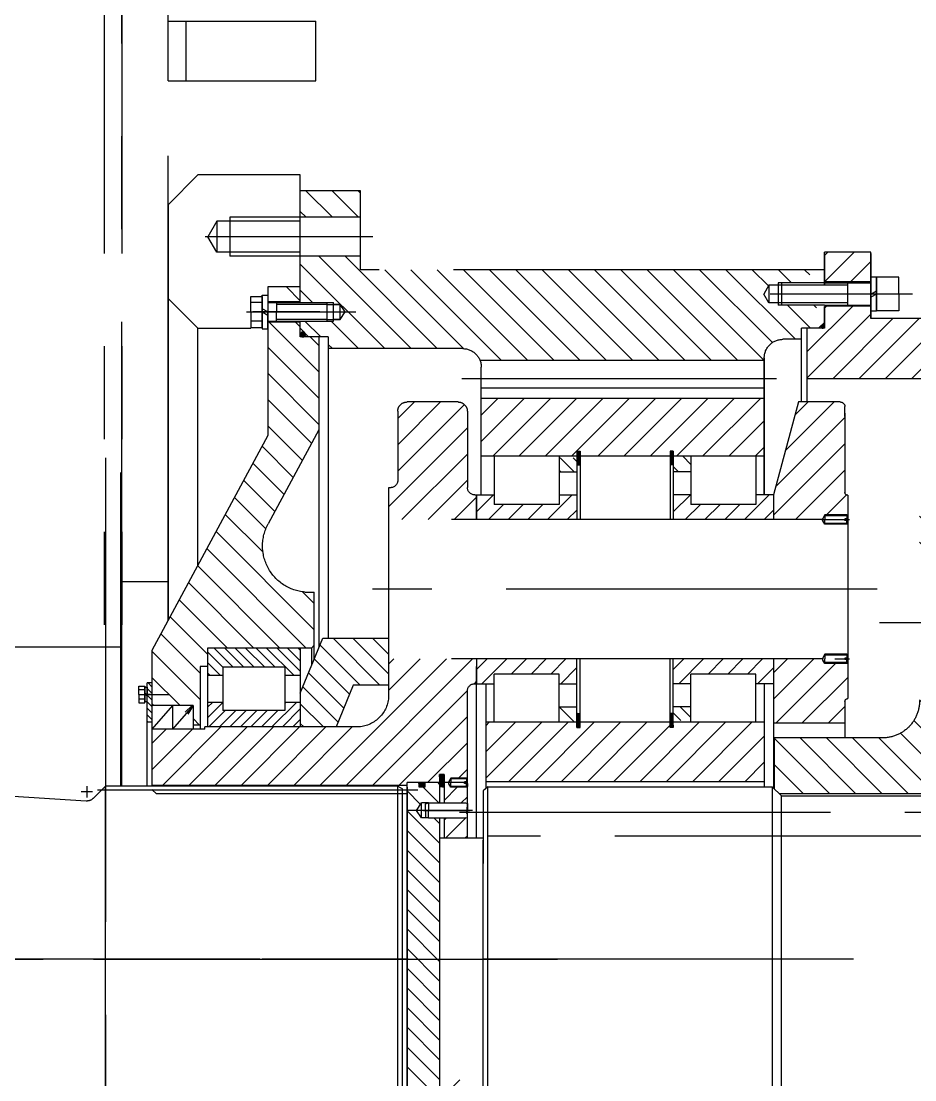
# Model space of a CAD drawing. Header units: millimetres. Extents: x 0 to 16800, y -463 to 11880.
# Drawn here: x 4613 to 5577, y 1337 to 2477 of the extents above; entities that cross this region are included whole.
import ezdxf

# ---------------------------------------------------------------- set-up
doc = ezdxf.new("R2010")
doc.units = ezdxf.units.MM
doc.header["$LTSCALE"] = 400
doc.linetypes.add('G', pattern=[2, 1.25, -0.25, 0.25, -0.25])
doc.linetypes.add('K', pattern=[2.5, 1.25, -0.25, 0.25, -0.25, 0.25, -0.25])
doc.layers.add('05', color=4, linetype='G')
doc.layers.add('07', color=6, linetype='K')
pattern_1 = [(135, (1145.51, 55340.266), (-14.142136, -14.142136), [])]
pattern_2 = [(45, (1145.51, 55340.266), (-14.142136, 14.142136), [])]
pattern_3 = [(45, (1145.511, 55340.266), (-10.6066, 10.6066), [])]
pattern_4 = [(135, (1145.511, 55340.266), (-10.6066, -10.6066), [])]
pattern_5 = [(45, (1145.51096, 55340.26646), (-0.0707106781, 0.0707106781), [])]
pattern_6 = [(45, (4888.30842, 60665.52102), (-0.070710678, 0.070710678), [])]

# ---------------------------------------------------------------- blocks, each defined once
blk = doc.blocks.new('rer')
at = {"layer": '07', "linetype": 'K'}
h = blk.add_hatch(dxfattribs=at)
h.set_pattern_fill('_USER', color=6, scale=20, angle=45, style=0, pattern_type=0)
h.set_pattern_definition(pattern_2)
h.paths.add_polyline_path([(5568.7, 59104.4), (5515.1, 59132.7), (5514.7, 59132.7), (5514.7, 59131.7), (5495.3, 59131.7), (5495.3, 58909.2), (5560.2, 58892.3), (5560.2, 58952.7, -0.289261), (5568.7, 58966.3)])
h.paths.add_polyline_path([(5560.3, 59147.7), (5538.3, 59147.7), (5538.3, 59120.5), (5568.7, 59104.4), (5568.7, 59119.2, -0.286757), (5560.3, 59132.7)])
h.paths.add_polyline_path([(5538.3, 59147.7), (5526, 59147.7), (5526, 59143.7), (5519, 59143.7), (5519, 59147.7), (5514.7, 59147.7), (5514.7, 59133), (5538.3, 59120.5)])
h.paths.add_polyline_path([(5560.2, 58892.3), (5495.3, 58909.2), (5495.3, 58781.7), (5482, 58781.7), (5482, 58731.7), (5505.9, 58731.7), (5505.9, 58712.7), (5560.2, 58712.7)])
h.paths.add_polyline_path([(5456, 58781.7), (5423.9, 58781.7), (5423.9, 58731.7), (5456, 58731.7)])
h.paths.add_polyline_path([(6875.3, 59115.6), (6801.9, 59086.6), (6801.9, 59004.4), (6875.3, 58996.3)])
h.paths.add_polyline_path([(6832.3, 59116.4), (6824.3, 59121.5), (6824.3, 59126.6), (6822.3, 59126.6), (6822.3, 59147.7), (6820.3, 59147.7), (6820.3, 59142.7), (6813.3, 59142.7), (6813.3, 59147.7), (6810.3, 59147.7), (6810.3, 59132.7, -0.286757), (6801.9, 59119.2), (6801.9, 59086.6), (6832.3, 59098.6)])
h.paths.add_polyline_path([(6875.3, 59131.7), (6855.9, 59131.7), (6855.9, 59147.7), (6842.3, 59147.7), (6842.3, 59126.6), (6840.3, 59126.6), (6840.3, 59121.5), (6832.3, 59116.4), (6832.3, 59098.6), (6875.3, 59115.6)])
h.paths.add_polyline_path([(6875.3, 58996.3), (6801.9, 59004.4), (6801.9, 58966.3, -0.289261), (6810.4, 58952.7), (6810.4, 58865.7), (6875.3, 58858.9)])
h.paths.add_polyline_path([(6875.3, 58858.9), (6810.4, 58865.7), (6810.4, 58739.1), (6864.7, 58727.7), (6864.7, 58731.7), (6888.6, 58731.7), (6888.6, 58781.7), (6883.3, 58781.7), (6875.3, 58781.7)])
h.paths.add_polyline_path([(6864.7, 58727.7), (6810.4, 58739.1), (6810.4, 58712.7), (6864.7, 58712.7)])
h.paths.add_polyline_path([(6946.6, 58781.7), (6914.6, 58781.7), (6914.6, 58731.7), (6946.6, 58731.7)])
h.paths.add_polyline_path([(6834.8, 59035.5), (6850, 59035.5), (6850, 59055.2), (6834.8, 59055.2)], flags=24)
h = blk.add_hatch(dxfattribs=at)
h.set_pattern_fill('_USER', color=6, scale=20, angle=135, style=0, pattern_type=0)
h.set_pattern_definition(pattern_1)
h.paths.add_polyline_path([(5758, 58994.8), (5750.3, 58996.2), (5745.5, 58996.2), (5745.5, 58991.2, -0.414214), (5740.5, 58986.2), (5739.6, 58986.2), (5738.4, 58986.2), (5737.3, 58986.2), (5712.1, 58953.1, -0.233965), (5704.1, 58949.1), (5689.2, 58949.1), (5687.3, 58949.1, 0.33257), (5667.3, 58920.1), (5667.3, 58864.1, 0.122957), (5670.8, 58850), (5750.1, 58842.1), (5758, 58842.1)])
h.paths.add_polyline_path([(5670.8, 58850, 0.277141), (5697.3, 58834.1), (5747.4, 58834.1), (5747.4, 58842.4)])
h.paths.add_polyline_path([(6007.2, 58914.7), (5984.5, 58914.7, -0.23379), (5968.6, 58922.6), (5945.5, 58949.1, -0.233965), (5929.6, 58957), (5925.1, 58963), (5888, 58970.1), (5888, 58858), (5888, 58842.1), (5898.8, 58842.1), (5898.8, 58834.1), (5907, 58834.1, -0.414214), (5947, 58794.1), (5947, 58677.7), (6002.4, 58677.7), (6007.2, 58682.5)])
h.paths.add_polyline_path([(6482.6, 58996.2), (6470.1, 58996.2), (6470.1, 58991.2, -0.414214), (6465.1, 58986.2), (6463.2, 58986.2), (6440.9, 58957, -0.233965), (6425, 58949.1), (6401.8, 58922.6, -0.234116), (6385.9, 58914.7), (6363.3, 58914.7), (6363.3, 58682.9), (6368.5, 58677.7), (6423.5, 58677.7), (6423.5, 58794.1, -0.414214), (6463.5, 58834.1), (6471.8, 58834.1), (6471.8, 58842.1), (6482.6, 58842.1)])
h.paths.add_polyline_path([(6703.3, 58922.4, 0.311391), (6683.3, 58949.1), (6681.4, 58949.1), (6666.5, 58949.1, -0.233965), (6658.5, 58953.1), (6633.2, 58986.2), (6632.2, 58986.2), (6631, 58986.2), (6630.1, 58986.2, -0.414214), (6625.1, 58991.2), (6625.1, 58996.2), (6612.6, 58996.2), (6612.6, 58886.3), (6703.3, 58876.8)])
h.paths.add_polyline_path([(6703.3, 58876.8), (6612.6, 58886.3), (6612.6, 58842.1), (6623.2, 58842.1), (6623.2, 58834.1), (6673.3, 58834.1, 0.414214), (6703.3, 58864.1)])
h.paths.add_polyline_path([(5747.7, 58832.6), (5762.9, 58832.6), (5762.9, 58852.3), (5747.7, 58852.3)], flags=9)
h.paths.add_polyline_path([(6394.6, 58815.8), (6409.7, 58815.8), (6409.7, 58835.5), (6394.6, 58835.5)], flags=24)
h = blk.add_hatch(dxfattribs=at)
h.set_pattern_fill('_USER', color=6, scale=20, angle=135, style=0, pattern_type=0)
h.set_pattern_definition(pattern_1)
h.paths.add_polyline_path([(5540.5, 58666.7), (5537.8, 58666.7, -0.414214), (5517.8, 58686.7), (5517.8, 58706.7), (5505.9, 58706.7), (5505.9, 58731.7), (5482, 58731.7), (5482, 58756.7), (5481, 58756.7), (5481, 58731.7), (5481, 58681.7), (5478.6, 58681.7), (5478.6, 58671.7), (5469, 58666.2), (5459.4, 58671.7), (5459.4, 58681.7), (5457, 58681.7), (5457, 58731.7), (5442.8, 58731.7), (5442.8, 58596.1), (5540.5, 58568.7)])
h.paths.add_polyline_path([(5540.5, 58568.7), (5442.8, 58596.1), (5442.8, 58231.7), (5428.4, 58231.7), (5428.4, 58166.7), (5477.7, 58166.7), (5478.3, 58167), (5478.3, 58195.7), (5478.3, 58202.4), (5480.3, 58202.4), (5480.3, 58209.6), (5488.3, 58214.9), (5496.3, 58209.6), (5496.3, 58202.4), (5498.3, 58202.4), (5498.3, 58195.7), (5498.3, 58175.2), (5515.3, 58182.3), (5515.3, 58196.7), (5527.8, 58196.7), (5527.8, 58341.7, -0.308559), (5540.5, 58360.3)])
h.paths.add_polyline_path([(5386.4, 58231.7), (5357.8, 58231.7), (5357.8, 58166.7), (5386.4, 58166.7)])
h.paths.add_polyline_path([(6927.8, 58714.5), (6913.6, 58717.5), (6913.6, 58681.7), (6911.2, 58681.7), (6911.2, 58671.7), (6901.6, 58666.2), (6892, 58671.7), (6892, 58681.7), (6889.6, 58681.7), (6889.6, 58722.5), (6864.7, 58727.7), (6864.7, 58706.7), (6852.8, 58706.7), (6852.8, 58686.7, -0.414214), (6832.8, 58666.7), (6830.1, 58666.7), (6830.1, 58476.4), (6927.8, 58448.3)])
h.paths.add_polyline_path([(6927.8, 58448.3), (6830.1, 58476.4), (6830.1, 58420.9), (6927.8, 58375.7)])
h.paths.add_polyline_path([(6830.1, 58420.9), (6830.1, 58360.3, -0.308559), (6842.8, 58341.7), (6842.8, 58285.4), (6927.8, 58239.9), (6927.8, 58375.7)])
h.paths.add_polyline_path([(6842.8, 58285.4), (6842.8, 58196.7), (6855.3, 58196.7), (6855.3, 58166.7), (6872.3, 58166.7), (6872.3, 58195.7), (6872.3, 58202.4), (6874.3, 58202.4), (6874.3, 58209.6), (6882.3, 58214.9), (6890.3, 58209.6), (6890.3, 58202.4), (6892.3, 58202.4), (6892.3, 58195.7), (6892.3, 58166.7), (6942.2, 58166.7), (6942.2, 58231.7), (6927.8, 58231.7), (6927.8, 58239.9)])
h.paths.add_polyline_path([(7012.8, 58231.7), (6984.2, 58231.7), (6984.2, 58209.7), (7012.8, 58194.4)])
h.paths.add_polyline_path([(6984.2, 58209.7), (6984.2, 58166.7), (7012.8, 58166.7), (7012.8, 58194.4)])
h.paths.add_polyline_path([(6867, 58572.1), (6882.2, 58572.1), (6882.2, 58591.8), (6867, 58591.8)], flags=24)
h = blk.add_hatch(dxfattribs=at)
h.set_pattern_fill('_USER', color=6, scale=20, angle=45, style=0, pattern_type=0)
h.set_pattern_definition([(45, (4888.308, 60665.521), (-14.14214, 14.14214), [])])
h.paths.add_polyline_path([(6785.3, 58703.6), (6785.3, 58728.2), (6672.2, 58756.7), (6662.6, 58756.7), (6663.6, 58755.7), (6663.6, 58731.9), (6659.8, 58729.7), (6658.6, 58729.7), (6658.6, 58728.3), (6658.6, 58676.7), (6685.3, 58676.7)])
h.paths.add_polyline_path([(6785.3, 58728.2), (6785.3, 58748.7, 0.414214), (6780.3, 58753.7), (6769.8, 58753.7), (6687.8, 58753.7, -0.414214), (6684.8, 58756.7), (6672.2, 58756.7)])
h.paths.add_polyline_path([(6693.3, 58346.7, -0.414214), (6685.3, 58354.7), (6685.3, 58356.7), (6658.6, 58356.7), (6658.6, 58261.7), (6693, 58261.7), (6693, 58263.7, -0.414214), (6701, 58271.7), (6775.3, 58271.7, 0.414214), (6785.3, 58281.7), (6785.3, 58309.6), (6723, 58346.7)])
h.paths.add_polyline_path([(6723, 58346.7), (6785.3, 58309.6), (6785.3, 58336.7, 0.414214), (6775.3, 58346.7)], flags=16)
h.paths.add_polyline_path([(6508.6, 58729.7), (6507.3, 58729.7), (6503.6, 58731.9), (6503.6, 58755.7), (6504.6, 58756.7), (6465.8, 58756.7, -0.414214), (6462.8, 58753.7), (6439.3, 58753.7), (6439.3, 58676.7), (6508.6, 58676.7)])
h.paths.add_polyline_path([(6465.3, 58261.7), (6508.6, 58261.7), (6508.6, 58356.7), (6481.9, 58356.7), (6481.9, 58354.7, -0.41727), (6473.8, 58346.7), (6380.3, 58346.7), (6380.3, 58328.9), (6376.5, 58326.7), (6375.3, 58326.7), (6375.3, 58321.7), (6383.9, 58321.7), (6383.9, 58316.7), (6375.3, 58316.7), (6375.3, 58281.7), (6372.4, 58281.7), (6372.4, 58183.3), (6411.8, 58006.7), (6432.9, 58006.7), (6432.9, 58063.7), (6435.3, 58063.7), (6435.3, 58226.7, -0.381225)])
h.paths.add_polyline_path([(6372.4, 58183.3), (6372.4, 58006.7), (6411.8, 58006.7)])
h.paths.add_polyline_path([(6714, 58693), (6729.2, 58693), (6729.2, 58712.7), (6714, 58712.7)], flags=24)
h.paths.add_polyline_path([(6456.9, 58296.7), (6456.9, 58265.6), (6420.9, 58265.6), (6420.9, 58296.7)], flags=24)
h = blk.add_hatch(dxfattribs=at)
h.set_pattern_fill('_USER', color=6, scale=0.1, angle=45, style=0, pattern_type=0)
h.set_pattern_definition(pattern_6)
h.paths.add_polyline_path([(6866.7, 58728.1, 1), (6866.7, 58731.6, 1)])
h = blk.add_hatch(dxfattribs=at)
h.set_pattern_fill('_USER', color=6, scale=20, angle=45, style=0, pattern_type=0)
h.set_pattern_definition(pattern_2)
h.paths.add_polyline_path([(6440.3, 58666.7), (6376.3, 58666.7), (6376.3, 58366.7), (6383.5, 58366.7), (6440.3, 58366.7), (6440.3, 58464.7), (6434.7, 58464.7), (6434.7, 58468.2), (6440.3, 58468.2), (6440.3, 58565.2), (6434.7, 58565.2), (6434.7, 58568.7), (6440.3, 58568.7)])
h.paths.add_polyline_path([(6789, 58666.7), (6726.8, 58666.7), (6726.8, 58568.7), (6732.5, 58568.7), (6732.5, 58565.2), (6726.8, 58565.2), (6726.8, 58468.6), (6727.8, 58468.2), (6732.5, 58468.2), (6732.5, 58466), (6789, 58439.9)])
h.paths.add_polyline_path([(6789, 58439.9), (6732.5, 58466), (6732.5, 58464.7), (6726.8, 58464.7), (6726.8, 58361.7), (6789, 58361.7)])
h.paths.add_polyline_path([(6380.9, 58495.4), (6380.9, 58538), (6416.9, 58538), (6416.9, 58495.4)], flags=24)
h.paths.add_polyline_path([(6719.7, 58459.6), (6734.9, 58459.6), (6734.9, 58479.3), (6719.7, 58479.3)], flags=9)
h.paths.add_polyline_path([(6776.1, 58480.8), (6791.2, 58480.8), (6791.2, 58500.5), (6776.1, 58500.5)], flags=9)
h = blk.add_hatch(dxfattribs=at)
h.set_pattern_fill('_USER', color=6, scale=15, angle=45, style=0, pattern_type=0)
h.set_pattern_definition(pattern_3)
h.paths.add_polyline_path([(6685.3, 58676.7), (6658.6, 58676.7), (6658.6, 58568.7), (6685.3, 58568.7), (6685.3, 58587.6), (6674.8, 58587.6), (6674.8, 58657.8), (6685.3, 58657.8)])
h.paths.add_polyline_path([(6508.6, 58676.7), (6481.9, 58676.7), (6481.9, 58657.8), (6492.3, 58657.8), (6492.3, 58587.6), (6481.9, 58587.6), (6481.9, 58568.7), (6508.6, 58568.7)])
h.paths.add_polyline_path([(6508.6, 58464.7), (6481.9, 58464.7), (6481.9, 58445.8), (6492.3, 58445.8), (6492.3, 58375.6), (6481.9, 58375.6), (6481.9, 58356.7), (6500.3, 58356.7), (6508.6, 58356.7)])
h.paths.add_polyline_path([(6685.3, 58464.7), (6658.6, 58464.7), (6658.6, 58356.7), (6685.3, 58356.7), (6685.3, 58375.6), (6674.8, 58375.6), (6674.8, 58445.8), (6685.3, 58445.8)])
h = blk.add_hatch(dxfattribs=at)
h.set_pattern_fill('_USER', color=6, scale=15, angle=135, style=0, pattern_type=0)
h.set_pattern_definition(pattern_4)
h.paths.add_polyline_path([(6726.8, 58587.6), (6710.1, 58587.6), (6710.1, 58568.7), (6726.8, 58568.7)])
h.paths.add_polyline_path([(6457.1, 58464.7), (6440.3, 58464.7), (6440.3, 58445.8), (6457.1, 58445.8)])
at = {"layer": '07', "linetype": 'K', "ltscale": 0.8}
h = blk.add_hatch(dxfattribs=at)
h.set_pattern_fill('_USER', color=6, scale=10, angle=135, style=0, pattern_type=0)
h.set_pattern_definition([(135, (11005.399, 54152.861), (-7.071068, -7.071068), [])])
h.paths.add_polyline_path([(6457.1, 58587.6), (6442.1, 58587.6), (6442.1, 58568.7), (6457.1, 58568.7)])
h = blk.add_hatch(dxfattribs=at)
h.set_pattern_fill('_USER', color=6, scale=0.1, angle=45, style=0, pattern_type=0)
h.set_pattern_definition([(45, (11005.39915, 54152.86108), (-0.0707106781, 0.0707106781), [])])
h.paths.add_polyline_path([(6434.7, 58568.7), (6434.7, 58565.2), (6449.7, 58565.2), (6449.7, 58568.7)])
h = blk.add_hatch(dxfattribs=at)
h.set_pattern_fill('_USER', color=6, scale=0.1, angle=45, style=0, pattern_type=0)
h.set_pattern_definition([(135, (2161.78076, 54152.86108), (0.0707106781, 0.0707106781), [])])
h.paths.add_polyline_path([(6717.5, 58568.7), (6717.5, 58565.2), (6732.5, 58565.2), (6732.5, 58568.7)])
h = blk.add_hatch(dxfattribs=at)
h.set_pattern_fill('_USER', color=6, scale=0.1, angle=45, style=0, pattern_type=0)
h.set_pattern_definition([(315, (11005.39915, 62880.5701), (-0.0707106781, -0.0707106781), [])])
h.paths.add_polyline_path([(6449.7, 58464.7), (6449.7, 58468.2), (6434.7, 58468.2), (6434.7, 58464.7)])
h = blk.add_hatch(dxfattribs=at)
h.set_pattern_fill('_USER', color=6, scale=10, angle=135, style=0, pattern_type=0)
h.set_pattern_definition([(315, (2161.781, 62880.57), (7.071068, 7.071068), [])])
h.paths.add_polyline_path([(6710.1, 58445.8), (6725.1, 58445.8), (6725.1, 58464.7), (6710.1, 58464.7)])
h = blk.add_hatch(dxfattribs=at)
h.set_pattern_fill('_USER', color=6, scale=0.1, angle=45, style=0, pattern_type=0)
h.set_pattern_definition([(225, (2161.78076, 62880.5701), (0.0707106781, -0.0707106781), [])])
h.paths.add_polyline_path([(6732.5, 58464.7), (6732.5, 58468.2), (6717.5, 58468.2), (6717.5, 58464.7)])
at = {"layer": '07', "linetype": 'K'}
h = blk.add_hatch(dxfattribs=at)
h.set_pattern_fill('_USER', color=6, scale=15, angle=45, style=0, pattern_type=0)
h.set_pattern_definition(pattern_3)
h.paths.add_polyline_path([(6000.3, 58328.9), (5996.5, 58326.7), (5995.3, 58326.7), (5995.3, 58321.7), (6055.1, 58321.7), (6055.1, 58346.7), (6000.3, 58346.7)])
h.paths.add_polyline_path([(6337.4, 58344.7), (6337.9, 58346.7), (6315.4, 58346.7), (6315.4, 58321.7), (6337.4, 58321.7)])
h.paths.add_polyline_path([(6353.4, 58321.7), (6375.3, 58321.7), (6375.3, 58323.5), (6375.3, 58326.7), (6374, 58326.7), (6370.3, 58328.9), (6370.3, 58346.7), (6352.8, 58346.7), (6353.4, 58344.7)])
h.paths.add_polyline_path([(5989.8, 58330), (6005, 58330), (6005, 58349.7), (5989.8, 58349.7)], flags=9)
h.paths.add_polyline_path([(5986, 58309.9), (6001.2, 58309.9), (6001.2, 58329.6), (5986, 58329.6)], flags=9)
h.paths.add_polyline_path([(6037.4, 58322), (6052.6, 58322), (6052.6, 58341.7), (6037.4, 58341.7)], flags=24)
h = blk.add_hatch(dxfattribs=at)
h.set_pattern_fill('_USER', color=6, scale=15, angle=135, style=0, pattern_type=0)
h.set_pattern_definition(pattern_4)
h.paths.add_polyline_path([(5995.3, 58316.7), (5995.3, 58300.9), (6000.3, 58300.9), (6000.3, 58294.9), (5996, 58294.9), (5995.3, 58292.9), (5995.3, 58281.7), (5998.1, 58281.7), (6044.1, 58281.7), (6044.4, 58316.7)])
h.paths.add_polyline_path([(6044.4, 58316.7), (6044.1, 58281.7), (6185.3, 58281.7), (6185.3, 58316.7)])
h.paths.add_polyline_path([(6185.3, 58316.7), (6185.3, 58281.7), (6345.4, 58281.7), (6345.4, 58292), (6337.4, 58297.3), (6337.4, 58304.7), (6337.4, 58316.7)])
h.paths.add_polyline_path([(6370.3, 58294.9), (6370.3, 58300.9), (6375.3, 58300.9), (6375.3, 58316.7), (6353.4, 58316.7), (6353.4, 58304.7), (6353.4, 58297.3), (6347.8, 58293.7), (6350.5, 58281.7), (6375.3, 58281.7), (6375.3, 58294.9)])
h.paths.add_polyline_path([(5986, 58309.9), (6001.2, 58309.9), (6001.2, 58329.6), (5986, 58329.6)], flags=9)
h.paths.add_polyline_path([(5990.2, 58289.1), (6005.4, 58289.1), (6005.4, 58308.8), (5990.2, 58308.8)], flags=9)
h.paths.add_polyline_path([(6142.5, 58292.1), (6157.6, 58292.1), (6157.6, 58311.8), (6142.5, 58311.8)], flags=24)
h = blk.add_hatch(dxfattribs=at)
h.set_pattern_fill('_USER', color=6, scale=0.1, angle=45, style=0, pattern_type=0)
h.set_pattern_definition(pattern_5)
h.paths.add_polyline_path([(6370.7, 58321.7), (6370.7, 58316.7), (6383.9, 58316.7), (6383.9, 58321.7)])
h.paths.add_polyline_path([(5986, 58309.9), (6001.2, 58309.9), (6001.2, 58329.6), (5986, 58329.6)], flags=9)
h = blk.add_hatch(dxfattribs=at)
h.set_pattern_fill('_USER', color=6, scale=0.1, angle=45, style=0, pattern_type=0)
h.set_pattern_definition(pattern_5)
h.paths.add_polyline_path([(6375.3, 58300.9), (6370.3, 58300.9), (6370.3, 58294.9), (6375.3, 58294.9)])
h = blk.add_hatch(dxfattribs=at)
h.set_pattern_fill('_USER', color=6, scale=15, angle=135, style=0, pattern_type=0)
h.set_pattern_definition(pattern_4)
h.paths.add_polyline_path([(5839.7, 58261.7), (5839.7, 58190.8), (5858.5, 58183.1), (5893.4, 58222.4), (5890.1, 58223.7), (5890.1, 58261.7)])
h.paths.add_polyline_path([(5924.7, 58209.6), (5893.4, 58222.4), (5858.5, 58183.1), (5898.1, 58167)])
h.paths.add_polyline_path([(5898.1, 58167), (5898.8, 58166.7), (5935.3, 58166.7), (5935.3, 58205.3), (5924.7, 58209.6)])
h.paths.add_polyline_path([(6480.4, 58223.7), (6435.3, 58205.3), (6435.3, 58166.7), (6471.7, 58166.7), (6530.9, 58190.8), (6530.9, 58261.7), (6480.4, 58261.7)])
h.paths.add_polyline_path([(5849.4, 58217.1), (5864.6, 58217.1), (5864.6, 58236.8), (5849.4, 58236.8)], flags=24)
h = blk.add_hatch(dxfattribs=at)
h.set_pattern_fill('_USER', color=6, scale=20, angle=-45, style=0, pattern_type=0)
h.set_pattern_definition([(315, (4888.308, 60665.521), (14.14214, 14.14214), [])])
h.paths.add_polyline_path([(6755.3, 58186.7), (6654, 58132, -0.539657), (6580.5, 58171.7), (6580.5, 58181.7), (6523.3, 58181.7), (6520.3, 58178.7), (6520.3, 58089.6), (6578.5, 58039.5), (6749.3, 58131.7), (6871.3, 58131.7), (6871.3, 58166.7), (6855.3, 58166.7), (6855.3, 58186.7)])
h.paths.add_polyline_path([(6500.3, 58058.7), (6437.3, 58058.7), (6437.3, 58051.1), (6458.3, 58051.1), (6458.3, 58028.9), (6458.3, 58006.7), (6517.8, 58006.7), (6578.5, 58039.5), (6520.3, 58089.6), (6520.3, 58066.7), (6500.3, 58066.7)])
h.paths.add_polyline_path([(6893.3, 58141.7), (6905.7, 58131.7), (6909.3, 58131.7), (6909.3, 58166.7), (6893.3, 58166.7)])
h.paths.add_polyline_path([(6717.9, 58131.4), (6733.1, 58131.4), (6733.1, 58151.1), (6717.9, 58151.1)], flags=24)
at = {"layer": '07', "linetype": 'K', "ltscale": 0.8}
h = blk.add_hatch(dxfattribs=at)
h.set_pattern_fill('_USER', color=6, scale=8, angle=45, style=0, pattern_type=0)
h.set_pattern_definition([(135, (2169.481, 54143.6245), (5.656854, 5.656854), [])])
h.paths.add_polyline_path([(6499.7, 58083.3), (6490.8, 58083.3), (6490.8, 58066.7), (6520.3, 58066.7), (6520.3, 58166.7), (6490.8, 58166.7), (6490.8, 58150.1), (6499.7, 58150.1)])
h.paths.add_polyline_path([(5850.3, 58066.7), (5879.8, 58066.7), (5879.8, 58083.3), (5870.9, 58083.3), (5870.9, 58150.1), (5879.8, 58150.1), (5879.8, 58166.7), (5850.3, 58166.7)])
h = blk.add_hatch(dxfattribs=at)
h.set_pattern_fill('_USER', color=6, scale=8, angle=135, style=0, pattern_type=0)
h.set_pattern_definition([(45, (2169.481, 54143.6245), (5.656854, -5.656854), [])])
h.paths.add_polyline_path([(6435.3, 58166.7), (6461.8, 58166.7), (6461.8, 58150.1), (6452.9, 58150.1), (6452.9, 58083.3), (6461.8, 58083.3), (6461.8, 58066.7), (6435.3, 58066.7)])
h.paths.add_polyline_path([(5935.3, 58066.7), (5908.8, 58066.7), (5908.8, 58083.3), (5917.7, 58083.3), (5917.7, 58150.1), (5908.8, 58150.1), (5908.8, 58166.7), (5935.3, 58166.7)])
at = {"layer": '07', "linetype": 'K'}
h = blk.add_hatch(dxfattribs=at)
h.set_pattern_fill('_USER', color=6, scale=0.1, angle=45, style=0, pattern_type=0)
h.set_pattern_definition(pattern_6)
h.paths.add_polyline_path([(6860.5, 58170.6), (6859, 58172, 0.09086), (6858.1, 58172.2, 1), (6858.1, 58166.9, 0.54371)])
h = blk.add_hatch(dxfattribs=at)
h.set_pattern_fill('_USER', color=6, scale=5, angle=135, style=0, pattern_type=0)
h.set_pattern_definition([(135, (1145.511, 55340.2665), (-3.535534, -3.535534), [])])
h.paths.add_polyline_path([(6455.8, 58001.7), (6452, 58006.7), (6440.3, 58006.7), (6440.3, 58001.7)])
h.paths.add_polyline_path([(6470.3, 58001.7), (6470.3, 58006.7), (6452, 58006.7), (6455.8, 58001.7)])
h.paths.add_polyline_path([(6478, 58001.7), (6482.8, 58001.7), (6482.8, 58006.7), (6470.3, 58006.7), (6470.3, 58001.7)])
at = {"layer": '07', "color": 6, "linetype": 'K', "ltscale": 0.8}
for p, q in [((6185.3, 59562.9), (6185.3, 57927.3)), ((6875.3, 59131.7), (6875.3, 58781.7)), ((6875.3, 59131.7), (6875.3, 58781.7)), ((6810.4, 58952.7), (6810.4, 58712.7)), ((6343.5, 58338.1), (6343.5, 58925.4)), ((6317.8, 58905.7), (6317.8, 58368.7)), ((6361, 58685.2), (6361, 58914.7)), ((6363.3, 58914.7), (6363.3, 58682.9)), ((6901.6, 58826.4), (6901.6, 58707.4)), ((6423.5, 58794.1), (6423.5, 58676.7)), ((6583.6, 58788.4), (6583.6, 58244.5)), ((6875.3, 58781.7), (6946.6, 58781.7)), ((6945.3, 58781.7), (6875.3, 58781.7)), ((6946.6, 58781.7), (6946.6, 58731.7)), ((6508.6, 58742.6), (6508.6, 58758.6)), ((6658.6, 58728.3), (6658.6, 58758.6)), ((6658.6, 58742.6), (6658.6, 58758.6)), ((6462.8, 58753.7), (6423.5, 58753.7)), ((6462.8, 58753.7), (6425.3, 58753.7)), ((6439.3, 58753.7), (6439.3, 58676.7)), ((6684.8, 58756.7), (6465.8, 58756.7)), ((6465.8, 58756.7), (6465.8, 58756.7)), ((6504.6, 58756.7), (6503.6, 58755.7)), ((6503.6, 58755.7), (6503.6, 58731.9)), ((6503.6, 58755.7), (6507.8, 58755.7)), ((6507.8, 58756.7), (6504.6, 58756.7)), ((6504.6, 58756.7), (6504.6, 58731.9)), ((6507.8, 58756.7), (6507.8, 58753.7)), ((6507.8, 58753.7), (6508.6, 58753.7)), ((6508.6, 58756.7), (6508.6, 58753.7)), ((6509.4, 58753.7), (6508.6, 58753.7)), ((6509.4, 58756.7), (6512.6, 58756.7)), ((6509.4, 58756.7), (6509.4, 58753.7)), ((6513.6, 58755.7), (6509.4, 58755.7)), ((6512.6, 58756.7), (6513.6, 58755.7)), ((6512.6, 58756.7), (6512.6, 58731.9)), ((6513.6, 58755.7), (6513.6, 58731.9)), ((6654.6, 58756.7), (6653.6, 58755.7)), ((6654.6, 58756.7), (6653.6, 58755.7)), ((6653.6, 58755.7), (6653.6, 58731.9)), ((6653.6, 58755.7), (6657.8, 58755.7)), ((6653.6, 58755.7), (6653.6, 58731.9)), ((6653.6, 58755.7), (6657.8, 58755.7)), ((6654.6, 58756.7), (6654.6, 58731.9)), ((6657.8, 58756.7), (6654.6, 58756.7)), ((6654.6, 58756.7), (6654.6, 58731.9)), ((6657.8, 58756.7), (6654.6, 58756.7)), ((6657.8, 58756.7), (6657.8, 58753.7)), ((6657.8, 58756.7), (6657.8, 58753.7)), ((6657.8, 58753.7), (6658.6, 58753.7)), ((6657.8, 58753.7), (6658.6, 58753.7)), ((6658.6, 58756.7), (6658.6, 58753.7)), ((6658.6, 58756.7), (6658.6, 58753.7)), ((6659.4, 58753.7), (6658.6, 58753.7)), ((6659.4, 58753.7), (6658.6, 58753.7)), ((6659.4, 58756.7), (6659.4, 58753.7)), ((6659.4, 58756.7), (6662.6, 58756.7)), ((6659.4, 58756.7), (6659.4, 58753.7)), ((6659.4, 58756.7), (6662.6, 58756.7)), ((6663.6, 58755.7), (6659.4, 58755.7)), ((6663.6, 58755.7), (6659.4, 58755.7)), ((6662.6, 58756.7), (6663.6, 58755.7)), ((6662.6, 58756.7), (6663.6, 58755.7)), ((6662.6, 58756.7), (6662.6, 58731.9)), ((6662.6, 58756.7), (6662.6, 58731.9)), ((6663.6, 58755.7), (6663.6, 58731.9)), ((6663.6, 58755.7), (6663.6, 58731.9)), ((6684.8, 58756.7), (6684.8, 58756.7)), ((6684.8, 58756.7), (6684.8, 58756.7)), ((6684.8, 58756.7), (6684.8, 58756.7)), ((6684.8, 58756.7), (6684.8, 58756.7)), ((6773.2, 58753.7), (6687.8, 58753.7)), ((6785.3, 58748.7), (6785.3, 58703.6)), ((6503.6, 58731.9), (6507.3, 58729.7)), ((6503.6, 58731.9), (6508.6, 58731.9)), ((6507.3, 58729.7), (6508.6, 58729.7)), ((6513.6, 58731.9), (6508.6, 58731.9)), ((6509.8, 58729.7), (6508.6, 58729.7)), ((6508.6, 58729.7), (6508.6, 58261.7)), ((6513.6, 58731.9), (6509.8, 58729.7)), ((6653.6, 58731.9), (6658.6, 58731.9)), ((6653.6, 58731.9), (6657.3, 58729.7)), ((6653.6, 58731.9), (6658.6, 58731.9)), ((6653.6, 58731.9), (6657.3, 58729.7)), ((6657.3, 58729.7), (6658.6, 58729.7)), ((6657.3, 58729.7), (6658.6, 58729.7)), ((6663.6, 58731.9), (6658.6, 58731.9)), ((6663.6, 58731.9), (6658.6, 58731.9)), ((6659.8, 58729.7), (6658.6, 58729.7)), ((6659.8, 58729.7), (6658.6, 58729.7)), ((6658.6, 58729.7), (6658.6, 58261.7)), ((6663.6, 58731.9), (6659.8, 58729.7)), ((6663.6, 58731.9), (6659.8, 58729.7)), ((6864.7, 58731.7), (6864.7, 58706.7)), ((6888.3, 58731.7), (6864.7, 58731.7)), ((6864.7, 58731.7), (6888.3, 58731.7)), ((6912.3, 58731.7), (6946.6, 58731.7)), ((6945.3, 58731.7), (6912.3, 58731.7)), ((6927.8, 58731.7), (6927.8, 58231.7)), ((6927.8, 58731.7), (6927.8, 58231.7)), ((6864.7, 58712.7), (6785.3, 58712.7)), ((6785.3, 58703.6), (6685.3, 58676.7)), ((6785.3, 58706.7), (6864.7, 58706.7)), ((6785.3, 58706.7), (6864.7, 58706.7)), ((6852.8, 58706.7), (6852.8, 58686.7)), ((6009.9, 58685.2), (6361, 58685.2)), ((6361, 58685.2), (6370.9, 58675.3)), ((6368.5, 58677.7), (6423.5, 58677.7)), ((6810.3, 58679.9), (6810.3, 58340.6)), ((6370.9, 58675.3), (6000, 58675.3)), ((6508.6, 58676.7), (6369.5, 58676.7)), ((6370.9, 58368.7), (6370.9, 58675.3)), ((6481.9, 58666.7), (6370.9, 58666.7)), ((6481.9, 58676.7), (6481.9, 58657.8)), ((6685.3, 58676.7), (6658.6, 58676.7)), ((6685.3, 58676.7), (6658.6, 58676.7)), ((6685.3, 58676.7), (6685.3, 58657.8)), ((6685.3, 58666.7), (6832.8, 58666.7)), ((6832.8, 58666.7), (6685.3, 58666.7)), ((6762.8, 58666.7), (6832.8, 58666.7)), ((6789, 58666.7), (6789, 58361.7)), ((6800.1, 58666.7), (6800.1, 58361.7)), ((6830.1, 58666.7), (6830.1, 58360.3)), ((6440.3, 58657.8), (6492.3, 58657.8)), ((6726.8, 58657.8), (6674.8, 58657.8)), ((6440.3, 58587.6), (6492.3, 58587.6)), ((6457.1, 58587.6), (6457.1, 58568.7)), ((6481.9, 58587.6), (6481.9, 58568.7)), ((6726.8, 58587.6), (6674.8, 58587.6)), ((6685.3, 58587.6), (6685.3, 58568.7)), ((6710.1, 58587.6), (6710.1, 58568.7)), ((6434.7, 58568.7), (6434.7, 58565.2)), ((6434.7, 58568.7), (6508.6, 58568.7)), ((6434.7, 58565.2), (6508.6, 58565.2)), ((6449.7, 58568.7), (6449.7, 58565.2)), ((6732.5, 58568.7), (6658.6, 58568.7)), ((6732.5, 58565.2), (6658.6, 58565.2)), ((6717.5, 58568.7), (6717.5, 58565.2)), ((6732.5, 58568.7), (6732.5, 58565.2)), ((6434.7, 58464.7), (6434.7, 58468.2)), ((6434.7, 58468.2), (6508.6, 58468.2)), ((6434.7, 58464.7), (6508.6, 58464.7)), ((6449.7, 58464.7), (6449.7, 58468.2)), ((6457.1, 58445.8), (6457.1, 58464.7)), ((6481.9, 58445.8), (6481.9, 58464.7)), ((6732.5, 58468.2), (6658.6, 58468.2)), ((6732.5, 58464.7), (6658.6, 58464.7)), ((6685.3, 58445.8), (6685.3, 58464.7)), ((6710.1, 58445.8), (6710.1, 58464.7)), ((6717.5, 58464.7), (6717.5, 58468.2)), ((6732.5, 58464.7), (6732.5, 58468.2)), ((6440.3, 58445.8), (6492.3, 58445.8)), ((6726.8, 58445.8), (6674.8, 58445.8)), ((6440.3, 58375.6), (6492.3, 58375.6)), ((6481.9, 58354.7), (6481.9, 58375.6)), ((6726.8, 58375.6), (6674.8, 58375.6)), ((6685.3, 58354.7), (6685.3, 58375.6)), ((6000, 58368.7), (6370.9, 58368.7)), ((6004.4, 58363.7), (6313.4, 58363.7)), ((6366.6, 58363.7), (6288.3, 58363.7)), ((6315.4, 58363.7), (6315.4, 58316.7)), ((6370.9, 58368.7), (6366.6, 58363.7)), ((6383.5, 58366.7), (6369.2, 58366.7)), ((6481.9, 58366.7), (6369.2, 58366.7)), ((6685.3, 58361.7), (6822.8, 58361.7)), ((6315.4, 58356.7), (6500.3, 58356.7)), ((6315.4, 58346.7), (6473.9, 58346.7)), ((6370.3, 58346.7), (6370.3, 58328.9)), ((6371.3, 58346.7), (6370.3, 58345.7)), ((6371.3, 58346.7), (6371.3, 58328.3)), ((6374.5, 58346.7), (6371.3, 58346.7)), ((6374.5, 58346.7), (6374.5, 58343.7)), ((6375.3, 58346.7), (6375.3, 58326.7)), ((6376.1, 58346.7), (6376.1, 58343.7)), ((6376.1, 58346.7), (6379.3, 58346.7)), ((6379.3, 58346.7), (6379.3, 58328.3)), ((6379.3, 58346.7), (6380.3, 58345.7)), ((6380.3, 58346.7), (6380.3, 58328.9)), ((6508.6, 58356.7), (6481.9, 58356.7)), ((6658.6, 58356.7), (6685.3, 58356.7)), ((6685.3, 58356.7), (6658.6, 58356.7)), ((6775.3, 58346.7), (6693.3, 58346.7)), ((6370.3, 58345.7), (6374.5, 58345.7)), ((6374.5, 58343.7), (6375.3, 58343.7)), ((6376.1, 58343.7), (6375.3, 58343.7)), ((6380.3, 58345.7), (6376.1, 58345.7)), ((6785.3, 58336.7), (6785.3, 58281.7)), ((6842.8, 58341.7), (6842.8, 58196.7)), ((6370.3, 58328.9), (6375.3, 58328.9)), ((6370.3, 58328.9), (6374, 58326.7)), ((6374, 58326.7), (6375.3, 58326.7)), ((6380.3, 58328.9), (6375.3, 58328.9)), ((6375.3, 58327.5), (6375.3, 58321.7)), ((6376.5, 58326.7), (6375.3, 58326.7)), ((6380.3, 58328.9), (6376.5, 58326.7)), ((6337.4, 58316.7), (5986.7, 58316.7)), ((6337.4, 58321.7), (6315.4, 58321.7)), ((6383.9, 58321.7), (6353.4, 58321.7)), ((6383.9, 58316.7), (6353.4, 58316.7)), ((6370.7, 58321.7), (6370.7, 58316.7)), ((6375.3, 58323.5), (6375.3, 58321.7)), ((6375.3, 58316.7), (6375.3, 58281.7)), ((6383.9, 58321.7), (6383.9, 58316.7)), ((6367.3, 58293.5), (6367.3, 57991)), ((6375.3, 58300.9), (6370.3, 58300.9)), ((6370.3, 58300.9), (6370.3, 58294.9)), ((6370.3, 58294.9), (6375.3, 58294.9)), ((5998.1, 58281.7), (6375.3, 58281.7)), ((6370.3, 58281.7), (6000.3, 58281.7)), ((6363.1, 58281.7), (6363.1, 58011.7)), ((6372.4, 58281.7), (6372.4, 58006.7)), ((6775.3, 58271.7), (6701, 58271.7)), ((6693, 58261.7), (6465.3, 58261.7)), ((6480.4, 58261.7), (6480.4, 58223.7)), ((6530.9, 58190.8), (6530.9, 58261.7)), ((6693, 58263.7), (6693, 58261.7)), ((6963.3, 58244.9), (6963.3, 58145.6)), ((6435.3, 58226.7), (6435.3, 58063.7)), ((6927.8, 58231.7), (7012.8, 58231.7)), ((6942.2, 58231.7), (6942.2, 58166.7)), ((6984.2, 58231.7), (6984.2, 58166.7)), ((7012.8, 58231.7), (7012.8, 58166.7)), ((6855.3, 58196.7), (6530.9, 58196.7)), ((6855.3, 58196.7), (6530.9, 58196.7)), ((6855.3, 58196.7), (6855.3, 58166.7)), ((6882.3, 58111.2), (6882.3, 58195.3)), ((6882.3, 58187.8), (6882.3, 58115.6)), ((6507.1, 58181.7), (6580.5, 58181.7)), ((6523.3, 58181.7), (6520.3, 58178.7)), ((6520.3, 58178.7), (6520.3, 58066.7)), ((6855.3, 58186.7), (6520.9, 58186.7)), ((6855.3, 58186.7), (6528.3, 58186.7)), ((6580.5, 58171.7), (6580.5, 58181.7)), ((6755.3, 58186.7), (6654, 58132)), ((6520.3, 58166.7), (6435.3, 58166.7)), ((6461.8, 58166.7), (6461.8, 58150.1)), ((6490.8, 58166.7), (6490.8, 58150.1)), ((6855.3, 58166.7), (6872.3, 58166.7)), ((6892.3, 58166.7), (7012.8, 58166.7)), ((6909.3, 58166.7), (6909.3, 58131.7)), ((6452.9, 58150.1), (6452.9, 58083.3)), ((6499.7, 58150.1), (6452.9, 58150.1)), ((6499.7, 58150.1), (6499.7, 58083.3)), ((6749.3, 58131.7), (6517.8, 58006.7)), ((6909.3, 58131.7), (6749.3, 58131.7)), ((6909.3, 58131.7), (6749.3, 58131.7)), ((6499.7, 58083.3), (6452.9, 58083.3)), ((6461.8, 58083.3), (6461.8, 58066.7)), ((6490.8, 58083.3), (6490.8, 58066.7)), ((6520.3, 58066.7), (6435.3, 58066.7)), ((6500.3, 58066.7), (6500.3, 58058.7)), ((6500.3, 58058.7), (6432.9, 58058.7)), ((6437.3, 58058.7), (6437.3, 58051.1)), ((6437.3, 58051.7), (6437.3, 58051.1)), ((6367.3, 58016.7), (6367.3, 58006.7)), ((6363.1, 58011.7), (6368.1, 58006.7)), ((6517.8, 58006.7), (6371.5, 58006.7)), ((6517.8, 58006.7), (6371.5, 58006.7)), ((6440.3, 58006.7), (6440.3, 58001.7)), ((6470.3, 58005.3), (6470.3, 57999.3)), ((6482.8, 58006.7), (6482.8, 58001.7)), ((6371.5, 58001.7), (6482.8, 58001.7))]:
    blk.add_line(p, q, dxfattribs=at)
at = {"layer": '07', "color": 6, "linetype": 'K'}
for p, q in [((6547.6, 59117.7), (6547.6, 58790.9)), ((6901.6, 58814.9), (6901.6, 58744.8)), ((6883.6, 58811.7), (6883.6, 58787.7)), ((6901.6, 58811.7), (6883.6, 58811.7)), ((6901.6, 58811.7), (6919.6, 58811.7)), ((6919.6, 58811.7), (6919.6, 58787.7)), ((6883.3, 58787.7), (6883.3, 58781.7)), ((6901.6, 58787.7), (6883.3, 58787.7)), ((6883.3, 58781.7), (6901.6, 58781.7)), ((6883.6, 58787.7), (6901.6, 58787.7)), ((6888.6, 58781.7), (6888.6, 58731.7)), ((6889.6, 58787.7), (6901.6, 58787.7)), ((6889.6, 58731.7), (6889.6, 58781.7)), ((6901.6, 58787.7), (6898.1, 58781.7)), ((6901.6, 58789.8), (6901.6, 58779.6)), ((6901.6, 58781.7), (6905, 58787.7)), ((6901.6, 58787.7), (6919.8, 58787.7)), ((6919.6, 58787.7), (6901.6, 58787.7)), ((6913.6, 58787.7), (6901.6, 58787.7)), ((6919.8, 58781.7), (6901.6, 58781.7)), ((6913.6, 58731.7), (6913.6, 58781.7)), ((6914.6, 58781.7), (6914.6, 58731.7)), ((6919.8, 58787.7), (6919.8, 58781.7)), ((6769.8, 58753.7), (6780.3, 58753.7)), ((6889.6, 58756.7), (6913.6, 58756.7)), ((6892, 58756.7), (6892, 58671.7)), ((6911.2, 58756.7), (6911.2, 58671.7)), ((6901.6, 58734.7), (6901.6, 58673.2)), ((6870.8, 58731.7), (6864.7, 58725)), ((6889.6, 58731.7), (6889.6, 58681.7)), ((6913.6, 58731.7), (6913.6, 58681.7)), ((6889.6, 58685.7), (6913.6, 58685.7)), ((6913.6, 58681.7), (6889.6, 58681.7)), ((6892, 58681.7), (6892, 58671.7)), ((6911.2, 58681.7), (6911.2, 58671.7)), ((6376.3, 58666.7), (6376.3, 58366.7)), ((6440.3, 58666.7), (6440.3, 58366.7)), ((6726.8, 58666.7), (6726.8, 58361.7)), ((6892, 58671.7), (6901.6, 58666.2)), ((6911.2, 58671.7), (6892, 58671.7)), ((6911.2, 58671.7), (6901.6, 58666.2)), ((6492.3, 58657.8), (6492.3, 58587.6)), ((6674.8, 58657.8), (6674.8, 58587.6)), ((6185.2, 57943.7), (6185.2, 58484.7)), ((6492.3, 58445.8), (6492.3, 58375.6)), ((6674.8, 58445.8), (6674.8, 58375.6)), ((6337.4, 58344.7), (6337.9, 58346.7)), ((6337.9, 58346.7), (6345.4, 58346.7)), ((6341.4, 58346.7), (6342.2, 58346.3)), ((6345.4, 58352.3), (6345.4, 58281.7)), ((6345.4, 58299.3), (6345.4, 58349.1)), ((6352.8, 58346.7), (6345.4, 58346.7)), ((6349.4, 58346.7), (6348.6, 58346.3)), ((6353.4, 58344.7), (6352.8, 58346.7)), ((6337.4, 58304.7), (6337.4, 58344.7)), ((6342.2, 58346.3), (6345.4, 58346.3)), ((6348.6, 58346.3), (6345.4, 58346.3)), ((6353.4, 58304.7), (6353.4, 58344.7)), ((6337.4, 58304.7), (6337.4, 58297.3)), ((6338.2, 58301.7), (6337.4, 58304.7)), ((6337.4, 58304.7), (6345.4, 58304.7)), ((6345.4, 58301.7), (6338.2, 58301.7)), ((6353.4, 58304.7), (6345.4, 58304.7)), ((6345.4, 58301.7), (6352.6, 58301.7)), ((6352.6, 58301.7), (6353.4, 58304.7)), ((6353.4, 58304.7), (6353.4, 58297.3)), ((6337.4, 58297.3), (6345.4, 58292)), ((6337.4, 58297.3), (6353.4, 58297.3)), ((6345.4, 58292), (6353.4, 58297.3)), ((6185.2, 58281.7), (6185.2, 58276.7)), ((6185.3, 58281.7), (6185.3, 58125.7)), ((5999, 58271.7), (6371.5, 58271.7)), ((6001.9, 58276.7), (6368.7, 58276.7)), ((6367.3, 58276.7), (6367.3, 57948.1)), ((6371.5, 58271.7), (6368.7, 58276.7)), ((6371.5, 58271.7), (6371.5, 57956.7)), ((6185.3, 57189.5), (6185.3, 58248.5)), ((6480.4, 58223.7), (6435.3, 58205.3)), ((6882.3, 58108.7), (6882.3, 58226.6)), ((6874.3, 58209.6), (6882.3, 58214.9)), ((6882.3, 58214.9), (6890.3, 58209.6)), ((6872.3, 58202.4), (6892.3, 58202.4)), ((6872.3, 58195.7), (6872.3, 58202.4)), ((6874.3, 58209.6), (6890.3, 58209.6)), ((6874.3, 58209.6), (6874.3, 58202.4)), ((6874.3, 58195.7), (6874.3, 58209.6)), ((6890.3, 58209.6), (6890.3, 58202.7)), ((6890.3, 58195.7), (6890.3, 58209.6)), ((6892.3, 58195.7), (6892.3, 58202.4)), ((6471.7, 58166.7), (6530.9, 58190.8)), ((6872.3, 58195.7), (6892.3, 58195.7)), ((6872.3, 58131.7), (6872.3, 58195.7)), ((6874.3, 58195.7), (6874.3, 58141)), ((6890.3, 58195.7), (6890.3, 58141)), ((6892.3, 58131.7), (6892.3, 58195.7)), ((6520.3, 58178.7), (6501.8, 58178.7)), ((7131.3, 58024.3), (7131.3, 58183.3)), ((7131.3, 58183.3), (7195.3, 58183.3)), ((7195.3, 58024.3), (7195.3, 58183.3)), ((6855.3, 58175.6), (6864.7, 58166.7)), ((6871.3, 58166.7), (6871.3, 58131.7)), ((6882.3, 58110.2), (6882.3, 58169.3)), ((6893.3, 58166.7), (6893.3, 58131.7)), ((6942.3, 58166.7), (6942.3, 58090.7)), ((6946.5, 58166.7), (6946.5, 58076.7)), ((6963.3, 58169.7), (6963.3, 58064)), ((6980.1, 58166.7), (6980.1, 58076.7)), ((6984.3, 58166.7), (6984.3, 58090.7)), ((7012.8, 58166.7), (7029.8, 58166.7)), ((7029.8, 58166.7), (7029.8, 58056.3)), ((6864, 58125.7), (6864, 58131.7)), ((6864, 58131.7), (6882.3, 58131.7)), ((6872.3, 58141), (6882.3, 58141)), ((6882.3, 58125.7), (6878.8, 58131.7)), ((6892.3, 58141), (6882.3, 58141)), ((6882.3, 58123.6), (6882.3, 58133.8)), ((6882.3, 58131.7), (6885.7, 58125.7)), ((6900.5, 58131.7), (6882.3, 58131.7)), ((6900.5, 58125.7), (6900.5, 58131.7)), ((6882.3, 58125.7), (6864, 58125.7)), ((6865.5, 58125.7), (6882.3, 58125.7)), ((6865.5, 58113.2), (6865.5, 58125.7)), ((6872.3, 58125.7), (6872.3, 58113.2)), ((6882.3, 58125.7), (6900.5, 58125.7)), ((6899, 58125.7), (6882.3, 58125.7)), ((6892.3, 58125.7), (6892.3, 58113.2)), ((6899, 58113.2), (6899, 58125.7)), ((6864.8, 58056.3), (6864.8, 58113.2)), ((6865.5, 58113.2), (6864.8, 58113.2)), ((6882.3, 58113.2), (6865.5, 58113.2)), ((6882.3, 58113.2), (6899, 58113.2)), ((6185.3, 58092.2), (6185.3, 57902.5)), ((6984.3, 58090.7), (6942.3, 58090.7)), ((6980.1, 58076.7), (6946.5, 58076.7)), ((6946.5, 58076.7), (6963.3, 58067)), ((6980.1, 58076.7), (6963.3, 58067)), ((6432.9, 58063.7), (6435.3, 58063.7)), ((6432.9, 58063.7), (6432.9, 58006.7)), ((6458.3, 58051.1), (6432.9, 58028.9)), ((6458.3, 58051.1), (6432.9, 58051.1)), ((6458.3, 58051.1), (6448.9, 58045.4)), ((6458.3, 58051.1), (6458.3, 58028.9)), ((6609.6, 58056.3), (6864.8, 58056.3)), ((6864.8, 58056.3), (6896.8, 58024.3)), ((7029.8, 58056.3), (6997.8, 58024.3)), ((6458.3, 58050), (6451.2, 58042.6)), ((7195.3, 58043.3), (7131.3, 58043.3)), ((6458.3, 58028.9), (6432.9, 58028.9)), ((6458.3, 58028.9), (6432.9, 58006.7)), ((6458.3, 58028.9), (6458.3, 58006.7)), ((6470.3, 57992.7), (6470.3, 58025.7)), ((6997.8, 58024.3), (6550.4, 58024.3)), ((6550.4, 58024.3), (8427.3, 58024.3)), ((6591.8, 57974.3), (6591.8, 58024.3)), ((7131.3, 58024.3), (7195.3, 58024.3)), ((6461.4, 57992.7), (6461.4, 57999.1)), ((6461.4, 57999.1), (6470.3, 57999.1)), ((6462.6, 58001.7), (6470.3, 58001.7)), ((6462.6, 57999.1), (6462.6, 58001.7)), ((6470.3, 57999.1), (6462.6, 57999.1)), ((6465.3, 57999.1), (6465.3, 57992.7)), ((6470.3, 57999.1), (6468.8, 58001.7)), ((6470.3, 57997), (6470.3, 58003.8)), ((6478, 58001.7), (6470.3, 58001.7)), ((6470.3, 58001.7), (6471.8, 57999.1)), ((6479.2, 57999.1), (6470.3, 57999.1)), ((6470.3, 57999.1), (6478, 57999.1)), ((6475.3, 57999.1), (6475.3, 57992.7)), ((6478, 57999.1), (6478, 58001.7)), ((6479.2, 57992.7), (6479.2, 57999.1)), ((6470.3, 57992.7), (6461.4, 57992.7)), ((6470.3, 57992.7), (6479.2, 57992.7)), ((6371.5, 57974.3), (8427.3, 57974.3)), ((6709.3, 57972.8), (6371.5, 57972.8)), ((6521.3, 57974.3), (6521.3, 57391.3)), ((8445.3, 57974.3), (6521.3, 57974.3)), ((6725.3, 57956.8), (5645.3, 57956.8)), ((5999, 57956.7), (6371.5, 57956.7)), ((6371.5, 57956.7), (6358.4, 57943.6)), ((8445.3, 57955.3), (6521.3, 57955.3)), ((6371.5, 57936.5), (6359.4, 57936.5)), ((6365.5, 57942.6), (6365.5, 57930.4)), ((6355.5, 57935.9), (6375.3, 57614.9)), ((6185.3, 57902.5), (6185.3, 56927.2))]:
    blk.add_line(p, q, dxfattribs=at)
for centre, radius in [((6866.7, 58729.8), 1.79), ((6858.1, 58169.5), 2.68)]:
    blk.add_circle(centre, radius, dxfattribs=at)
at = {"layer": '07', "color": 6, "linetype": 'K', "ltscale": 0.8}
for centre, radius, start, end in [((6463.5, 58794.1), 40, 90, 180), ((6462.8, 58756.7), 3, 270, 0), ((6687.8, 58756.7), 3, 180, 270), ((6687.8, 58756.7), 3, 180, 270), ((6687.8, 58756.7), 3, 180, 270), ((6687.8, 58756.7), 3, 180, 270), ((6780.3, 58748.7), 5, 0, 90), ((6832.8, 58686.7), 20, 270, 0), ((6822.8, 58341.7), 20, 0, 90), ((6473.9, 58354.7), 8, 270.5972, 0), ((6693.3, 58354.7), 8, 180, 270), ((6775.3, 58336.7), 10, 0, 90), ((6775.3, 58281.7), 10, 270, 0), ((6701, 58263.7), 8, 90, 180), ((6469.9, 58227.4), 34.6, 97.6625, 181.1349), ((6630.3, 58176), 50, 184.9559, 298.3712)]:
    blk.add_arc(centre, radius, start, end, dxfattribs=at)
at = {"layer": '07', "color": 6, "linetype": 'K'}
blk.add_arc((6365.5, 57936.5), 10, 135, 183.5317, dxfattribs=at)

msp = doc.modelspace()

# ---------------------------------------------------------------- block references
at = {"layer": '05', "ltscale": 2, "xscale": -1, "rotation": 270}
msp.add_blockref('rer', (-53252.37, -4718.47), dxfattribs=at)

doc.saveas('drawing.dxf')
